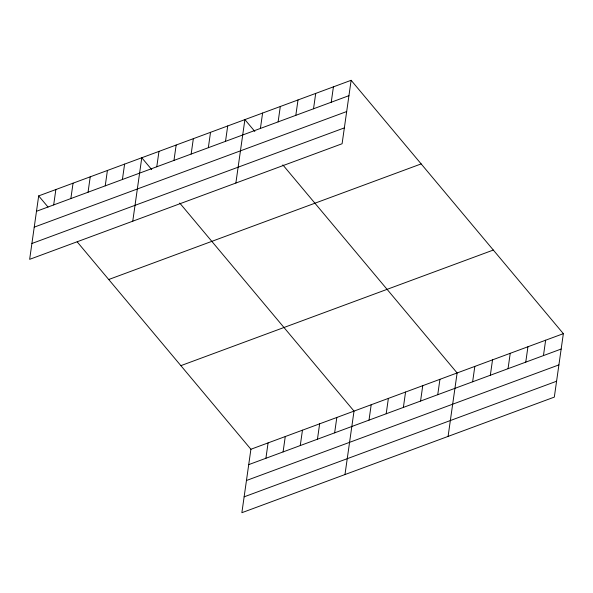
<?xml version="1.0" encoding="UTF-8"?>
<svg xmlns="http://www.w3.org/2000/svg" width="593" height="593" viewBox="0 0 593 593"><rect width="100%" height="100%" fill="white"/><g stroke="black" fill="none" stroke-linecap="round" stroke-linejoin="round"><path stroke-width="0.89" d="M38.678 195.898L29.65 259.341L342.094 143.743L351.13 80.3L38.678 195.898L48.018 207.046M53.674 204.926L55.861 189.545M70.856 198.566L73.05 183.185M88.046 192.206L90.232 176.825M105.228 185.854L107.415 170.473M122.41 179.494L124.604 164.113M132.758 221.196L141.786 157.753L151.712 169.598M156.782 166.774L158.968 151.393M173.964 160.421L176.158 145.04M191.154 154.061L193.34 138.68M208.336 147.701L210.522 132.321M225.518 141.349L227.712 125.961M235.866 183.052L244.894 119.608L254.82 131.453M260.409 128.436L262.603 113.055M278.117 121.884L280.304 106.503M295.818 115.338L298.012 99.95M77.201 241.885L250.906 449.257L241.87 512.7L554.322 397.102L563.35 333.659L351.13 80.3M313.527 108.786L315.713 93.405M265.901 458.278L268.088 442.897M331.235 102.233L333.422 86.852M283.083 451.918L285.27 436.537M300.266 445.565L302.46 430.184M317.455 439.205L319.642 423.825M334.637 432.846L336.824 417.465M344.978 474.548L354.014 411.105L179.723 203.043M369.009 420.133L371.196 404.752M386.191 413.773L388.378 398.392M403.373 407.413L405.568 392.032M420.563 401.061L422.75 385.672M437.745 394.701L439.932 379.32M448.086 436.404L457.121 372.96L282.831 164.891M472.636 381.788L474.823 366.407M490.337 375.243L492.531 359.855M508.045 368.69L510.232 353.309M525.754 362.138L527.94 346.757M543.455 355.585L545.642 340.204M36.492 211.286L348.936 95.681M34.231 227.141L346.683 111.543M31.911 243.486L344.355 127.888M108.712 279.511L421.163 163.905M180.872 365.651L493.317 250.046M250.906 449.257L563.35 333.659M248.712 464.638L561.163 349.04M246.458 480.5L558.902 364.895M244.131 496.838L556.575 381.24"/></g></svg>
